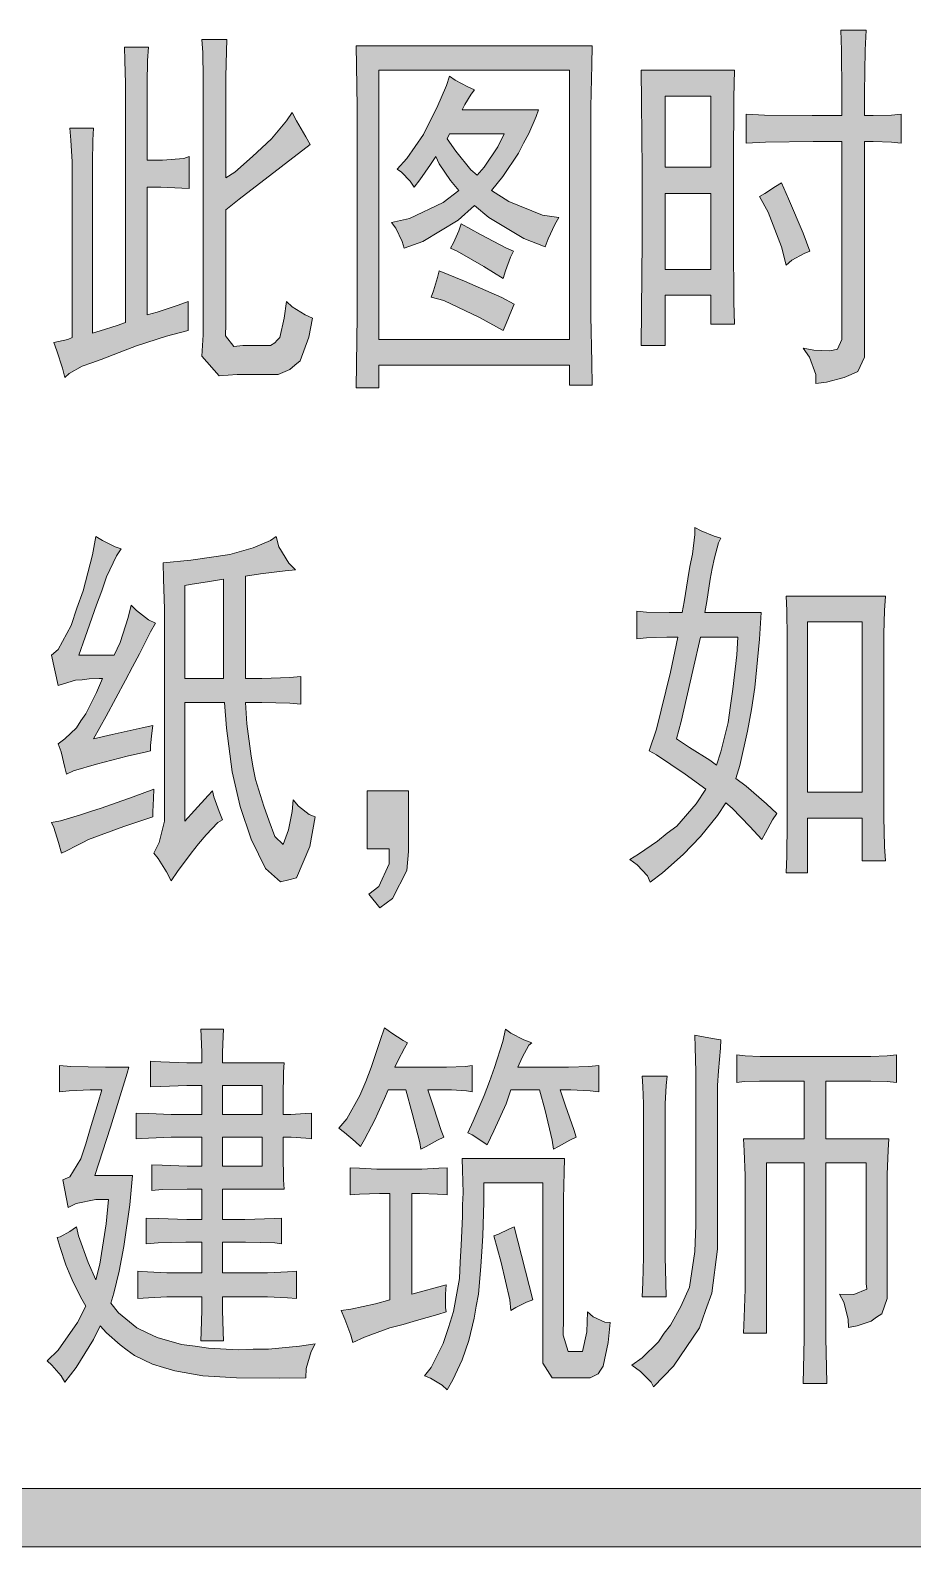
# Model space of a CAD drawing. Header units: millimetres. Extents: x 0 to 414, y 0 to 292.
# Drawn here: x 360.53 to 366.96, y 148.93 to 159.98 of the extents above; entities that cross this region are included whole.
import ezdxf

# ---------------------------------------------------------------- set-up
doc = ezdxf.new("R2010")
doc.units = ezdxf.units.MM

msp = doc.modelspace()

# ---------------------------------------------------------------- hatches: boundary and pattern name
h = msp.add_hatch(color=0)
h.dxf.hatch_style = 2
h.paths.add_polyline_path([(366.447917, 159.363833), (366.447917, 159.529639), (366.444389, 159.840083), (366.440861, 159.984722), (366.624306, 159.984722), (366.61725, 159.840083), (366.613722, 159.529639), (366.613722, 159.363833), (366.677222, 159.363833), (366.811278, 159.367361), (366.881833, 159.374417), (366.881833, 159.16275), (366.811278, 159.169806), (366.677222, 159.173333), (366.613722, 159.173333), (366.613722, 157.688139), (366.613722, 157.603472), (366.564333, 157.497639), (366.514944, 157.476472), (366.465556, 157.455306), (366.335028, 157.420028), (366.257417, 157.409444), (366.257417, 157.476472), (366.211556, 157.603472), (366.165694, 157.666972), (366.243306, 157.652861), (366.356194, 157.649333), (366.384417, 157.652861), (366.416167, 157.659917), (366.447917, 157.730472), (366.447917, 157.7975), (366.447917, 159.173333), (366.239778, 159.173333), (365.890528, 159.169806), (365.749417, 159.16275), (365.749417, 159.374417), (365.883472, 159.367361), (366.232722, 159.363833)])
h = msp.add_hatch(color=0)
h.dxf.hatch_style = 2
h.paths.add_polyline_path([(361.681889, 157.7975), (361.523139, 157.755167), (361.304417, 157.684611), (361.240917, 157.659917), (361.177417, 157.635222), (361.046889, 157.585833), (360.979861, 157.561139), (360.909306, 157.536444), (360.814056, 157.483528), (360.782306, 157.455306), (360.764667, 157.522333), (360.722333, 157.649333), (360.701167, 157.709306), (360.736444, 157.716361), (360.803472, 157.730472), (360.835222, 157.744583), (360.835222, 158.951083), (360.835222, 159.025167), (360.824639, 159.183917), (360.817583, 159.272111), (360.990444, 159.272111), (360.986917, 159.183917), (360.983389, 159.018111), (360.983389, 158.9405), (360.983389, 157.776333), (361.039833, 157.793972), (361.163306, 157.832778), (361.223278, 157.853944), (361.223278, 159.519056), (361.223278, 159.596667), (361.21975, 159.766), (361.216222, 159.86125), (361.392611, 159.86125), (361.385556, 159.766), (361.382028, 159.596667), (361.382028, 159.519056), (361.382028, 159.039278), (361.494917, 159.039278), (361.650139, 159.049861), (361.688944, 159.063972), (361.688944, 158.831139), (361.636028, 158.834667), (361.480806, 158.841722), (361.382028, 158.841722), (361.382028, 157.910389), (361.456111, 157.931556), (361.607806, 157.980944), (361.681889, 158.009167)])
h = msp.add_hatch(color=0)
h.dxf.hatch_style = 2
h.paths.add_polyline_path([(361.964111, 159.917694), (361.960583, 159.833028), (361.957056, 159.646056), (361.957056, 159.540222), (361.957056, 158.90875), (362.020556, 158.951083), (362.151083, 159.063972), (362.218111, 159.127472), (362.288667, 159.1945), (362.398028, 159.325028), (362.440361, 159.385), (362.472111, 159.325028), (362.539139, 159.208611), (362.570889, 159.152167), (362.359222, 158.989889), (362.052306, 158.753528), (361.957056, 158.675917), (361.957056, 157.843361), (361.953528, 157.758694), (362.0135, 157.681083), (362.080528, 157.688139), (362.263972, 157.688139), (362.281611, 157.688139), (362.313361, 157.705778), (362.331, 157.726944), (362.348639, 157.744583), (362.380389, 157.885694), (362.398028, 158.009167), (362.440361, 157.970361), (362.535611, 157.910389), (362.588528, 157.885694), (362.560306, 157.748111), (362.496806, 157.57525), (362.458, 157.5435), (362.422722, 157.51175), (362.338056, 157.476472), (362.288667, 157.476472), (362.038194, 157.476472), (361.907667, 157.465889), (361.780667, 157.610528), (361.79125, 157.76575), (361.79125, 159.540222), (361.79125, 159.635472), (361.787722, 159.822444), (361.780667, 159.917694)])
h = msp.add_hatch(color=0)
h.paths.add_polyline_path([(364.627583, 159.871833), (364.624056, 159.73425), (364.617, 159.427333), (364.617, 159.261528), (364.617, 158.076194), (364.617, 157.903333), (364.624056, 157.564667), (364.627583, 157.398861), (364.461778, 157.398861), (364.461778, 157.5435), (363.071833, 157.5435), (363.071833, 157.377694), (362.906028, 157.377694), (362.909556, 157.550556), (362.913083, 157.903333), (362.913083, 158.086778), (362.913083, 159.261528), (362.913083, 159.423806), (362.909556, 159.727194), (362.906028, 159.871833)])
h.paths.add_polyline_path([(364.461778, 157.730472), (364.461778, 159.695444), (363.071833, 159.695444), (363.071833, 157.730472)])
h = msp.add_hatch(color=0)
h.paths.add_polyline_path([(363.770333, 159.550806), (363.745639, 159.519056), (363.699778, 159.444972), (363.678611, 159.406167), (364.236, 159.406167), (364.218361, 159.356778), (364.165444, 159.233306), (364.126639, 159.16275), (364.091361, 159.088667), (363.974944, 158.919333), (363.893806, 158.817028), (364.020806, 158.735889), (364.264222, 158.637111), (364.384167, 158.619472), (364.355944, 158.570083), (364.306556, 158.46425), (364.285389, 158.407806), (364.130167, 158.467778), (363.872639, 158.619472), (363.770333, 158.707667), (363.650389, 158.601833), (363.392861, 158.446611), (363.255278, 158.397222), (363.241167, 158.446611), (363.195306, 158.541861), (363.163556, 158.584194), (363.294083, 158.612417), (363.541028, 158.728833), (363.653917, 158.817028), (363.593944, 158.891111), (363.512806, 159.011056), (363.488111, 159.063972), (363.449306, 159.007528), (363.371694, 158.894639), (363.329361, 158.841722), (363.301139, 158.884056), (363.237639, 158.951083), (363.205889, 158.97225), (363.276444, 159.049861), (363.396389, 159.22625), (363.445778, 159.325028), (363.495167, 159.420278), (363.565722, 159.582556), (363.586889, 159.649583), (363.629222, 159.621361), (363.720944, 159.571972)])
h.paths.add_polyline_path([(363.56925, 159.1945), (363.63275, 159.102778), (363.742111, 158.968722), (363.787972, 158.929917), (363.840889, 158.986361), (363.939667, 159.134528), (363.985528, 159.229778), (363.586889, 159.229778)])
h = msp.add_hatch(color=0)
h.paths.add_polyline_path([(365.66475, 159.695444), (365.661222, 159.494361), (365.657694, 159.011056), (365.657694, 158.728833), (365.657694, 158.446611), (365.661222, 158.002111), (365.66475, 157.843361), (365.491889, 157.843361), (365.491889, 158.055028), (365.160278, 158.055028), (365.160278, 157.688139), (364.983889, 157.688139), (364.987417, 157.942139), (364.990944, 158.453667), (364.990944, 158.707667), (364.990944, 158.968722), (364.987417, 159.462611), (364.983889, 159.695444)])
h.paths.add_polyline_path([(365.491889, 158.242), (365.491889, 158.795861), (365.160278, 158.795861), (365.160278, 158.242)])
h.paths.add_polyline_path([(365.491889, 158.986361), (365.491889, 159.504944), (365.160278, 159.504944), (365.160278, 158.986361)])
h = msp.add_hatch(color=0)
h.dxf.hatch_style = 2
h.paths.add_polyline_path([(366.006944, 158.873472), (366.059861, 158.757056), (366.165694, 158.506583), (366.215083, 158.376056), (366.17275, 158.358417), (366.084556, 158.309028), (366.042222, 158.27375), (366.006944, 158.407806), (365.911694, 158.658278), (365.848194, 158.774694), (365.887, 158.795861), (365.964611, 158.84525)])
h = msp.add_hatch(color=0)
h.dxf.hatch_style = 2
h.paths.add_polyline_path([(363.671556, 158.573611), (363.812667, 158.496), (364.003167, 158.397222), (364.052556, 158.376056), (364.031389, 158.330194), (363.996111, 158.231417), (363.978472, 158.174972), (363.837361, 158.263167), (363.643333, 158.376056), (363.593944, 158.397222), (363.615111, 158.436028), (363.653917, 158.524222)])
h = msp.add_hatch(color=0)
h.dxf.hatch_style = 2
h.paths.add_polyline_path([(363.512806, 158.231417), (363.69625, 158.157333), (363.967889, 158.037389), (364.059611, 157.988), (364.038444, 157.942139), (363.999639, 157.846889), (363.978472, 157.7975), (363.805611, 157.89275), (363.544556, 158.016222), (363.452833, 158.040917), (363.470472, 158.086778), (363.498694, 158.182028)])
h = msp.add_hatch(color=0)
h.dxf.hatch_style = 2
h.paths.add_polyline_path([(361.191528, 156.206472), (361.159778, 156.153556), (361.085694, 156.001861), (361.050417, 155.899556), (361.011611, 155.79725), (360.930472, 155.560889), (360.884611, 155.430361), (361.142139, 155.430361), (361.184472, 155.522083), (361.244444, 155.705528), (361.265611, 155.793722), (361.304417, 155.754917), (361.392611, 155.687889), (361.442, 155.663194), (361.406722, 155.599694), (361.325583, 155.440944), (361.276194, 155.345694), (361.223278, 155.246917), (361.082167, 154.985861), (360.990444, 154.820056), (361.128028, 154.851806), (361.34675, 154.901194), (361.424361, 154.918833), (361.417306, 154.862389), (361.406722, 154.770667), (361.406722, 154.731861), (361.3785, 154.724806), (361.237389, 154.693056), (361.1245, 154.664833), (361.011611, 154.636611), (360.845806, 154.587222), (360.792889, 154.562528), (360.782306, 154.611917), (360.754083, 154.724806), (360.732917, 154.784778), (360.782306, 154.820056), (360.866972, 154.901194), (360.898722, 154.950583), (360.934, 155.0035), (361.011611, 155.158722), (361.057472, 155.261028), (361.032778, 155.261028), (360.958694, 155.2575), (360.909306, 155.250444), (360.859917, 155.246917), (360.771722, 155.222222), (360.732917, 155.208111), (360.683528, 155.430361), (360.732917, 155.472694), (360.828167, 155.645556), (360.8705, 155.772556), (360.916361, 155.899556), (360.983389, 156.160611), (361.008083, 156.294667), (361.057472, 156.266444), (361.149194, 156.220583)])
h = msp.add_hatch(color=0)
h.paths.add_polyline_path([(361.932361, 154.230917), (361.897083, 154.20975), (361.812417, 154.121556), (361.755972, 154.054528), (361.703056, 153.9875), (361.604278, 153.853444), (361.558417, 153.786417), (361.523139, 153.849917), (361.463167, 153.948694), (361.431417, 153.9875), (361.470222, 154.065111), (361.509028, 154.220333), (361.509028, 154.297944), (361.509028, 155.663194), (361.509028, 155.7655), (361.501972, 155.98775), (361.498444, 156.104167), (361.699528, 156.121806), (361.985278, 156.164139), (362.069944, 156.188833), (362.154611, 156.213528), (362.281611, 156.266444), (362.323944, 156.294667), (362.341583, 156.220583), (362.415667, 156.100639), (362.465056, 156.05125), (362.387444, 156.044194), (362.207528, 156.023028), (362.098167, 156.005389), (362.098167, 155.261028), (362.218111, 155.261028), (362.422722, 155.268083), (362.503861, 155.275139), (362.503861, 155.074056), (362.422722, 155.081111), (362.218111, 155.084639), (362.098167, 155.084639), (362.10875, 154.929417), (362.1405, 154.693056), (362.154611, 154.608389), (362.17225, 154.523722), (362.232222, 154.329694), (362.271028, 154.220333), (362.313361, 154.107444), (362.373333, 154.051), (362.3945, 154.103917), (362.412139, 154.156833), (362.440361, 154.290889), (362.447417, 154.375556), (362.486222, 154.329694), (362.563833, 154.269722), (362.606167, 154.252083), (362.567361, 154.036889), (362.472111, 153.807583), (362.415667, 153.793472), (362.355694, 153.779361), (362.246333, 153.874611), (362.193417, 153.980444), (362.1405, 154.089806), (362.059361, 154.326167), (362.031139, 154.453167), (362.002917, 154.580167), (361.960583, 154.897667), (361.946472, 155.084639), (361.657194, 155.084639), (361.657194, 154.220333), (361.72775, 154.297944), (361.826528, 154.407306), (361.858278, 154.442583), (361.868861, 154.396722), (361.907667, 154.290889)])
h.paths.add_polyline_path([(361.657194, 155.261028), (361.939417, 155.261028), (361.939417, 155.984222), (361.837111, 155.966583), (361.696, 155.945417), (361.657194, 155.938361)])
h = msp.add_hatch(color=0)
h.paths.add_polyline_path([(365.565972, 156.284083), (365.548333, 156.248806), (365.520111, 156.139444), (365.502472, 156.061833), (365.488361, 155.984222), (365.463667, 155.821944), (365.449556, 155.740806), (365.858778, 155.740806), (365.848194, 155.546778), (365.812917, 155.194), (365.788222, 155.03525), (365.76, 154.8765), (365.703556, 154.626028), (365.675333, 154.530778), (365.749417, 154.474333), (365.897583, 154.347333), (365.975194, 154.276778), (365.943444, 154.230917), (365.890528, 154.135667), (365.865833, 154.086278), (365.777639, 154.181528), (365.647111, 154.315583), (365.60125, 154.354389), (365.541278, 154.262667), (365.417806, 154.107444), (365.354306, 154.043944), (365.290806, 153.976917), (365.139111, 153.842861), (365.050917, 153.775833), (365.02975, 153.821694), (364.955667, 153.902833), (364.90275, 153.941639), (364.96625, 153.980444), (365.103833, 154.075694), (365.174389, 154.132139), (365.244944, 154.185056), (365.386056, 154.347333), (365.456611, 154.453167), (365.304917, 154.562528), (365.096778, 154.703639), (365.043861, 154.731861), (365.096778, 154.890611), (365.199083, 155.306889), (365.252, 155.560889), (365.170861, 155.560889), (365.022694, 155.557361), (364.952139, 155.550306), (364.952139, 155.751389), (365.022694, 155.744333), (365.1885, 155.740806), (365.28375, 155.740806), (365.297861, 155.818417), (365.326083, 155.98775), (365.340194, 156.075944), (365.357833, 156.167667), (365.375472, 156.308778), (365.375472, 156.361694), (365.421333, 156.337), (365.516583, 156.298194)])
h.paths.add_polyline_path([(365.241417, 154.820056), (365.336667, 154.756556), (365.484833, 154.664833), (365.534222, 154.629556), (365.565972, 154.724806), (365.618889, 154.94), (365.636528, 155.063472), (365.654167, 155.183417), (365.682389, 155.433889), (365.689444, 155.560889), (365.417806, 155.560889), (365.361361, 155.317472), (365.276694, 154.947056)])
h = msp.add_hatch(color=0)
h.paths.add_polyline_path([(366.765417, 155.86075), (366.758361, 155.754917), (366.754833, 155.585583), (366.754833, 155.518556), (366.754833, 154.364972), (366.754833, 154.252083), (366.758361, 154.036889), (366.765417, 153.931056), (366.596083, 153.931056), (366.596083, 154.2415), (366.197444, 154.2415), (366.197444, 153.842861), (366.042222, 153.842861), (366.04575, 153.966333), (366.049278, 154.20975), (366.049278, 154.329694), (366.049278, 155.462111), (366.049278, 155.557361), (366.04575, 155.754917), (366.042222, 155.86075)])
h.paths.add_polyline_path([(366.596083, 154.432), (366.596083, 155.673778), (366.197444, 155.673778), (366.197444, 154.432)])
h = msp.add_hatch(color=0)
h.dxf.hatch_style = 2
h.paths.add_polyline_path([(360.683528, 154.20975), (360.750556, 154.223861), (360.895194, 154.266194), (360.969278, 154.290889), (361.046889, 154.315583), (361.279722, 154.396722), (361.431417, 154.453167), (361.427889, 154.386139), (361.424361, 154.287361), (361.424361, 154.252083), (361.212694, 154.181528), (360.955167, 154.086278), (360.912833, 154.065111), (360.8705, 154.043944), (360.792889, 154.005139), (360.757611, 153.9875), (360.736444, 154.065111), (360.701167, 154.174472)])
h = msp.add_hatch(color=0)
h.dxf.hatch_style = 2
h.paths.add_polyline_path([(362.987167, 154.442583), (363.287028, 154.442583), (363.287028, 153.998083), (363.276444, 153.8605), (363.170611, 153.655889), (363.078889, 153.588861), (362.99775, 153.687639), (363.071833, 153.744083), (363.145917, 153.909889), (363.145917, 154.01925), (362.987167, 154.01925)])
h = msp.add_hatch(color=0)
h.paths.add_polyline_path([(361.780667, 152.459972), (361.780667, 152.534056), (361.777139, 152.654), (361.773611, 152.703389), (361.939417, 152.703389), (361.935889, 152.654), (361.932361, 152.534056), (361.932361, 152.459972), (362.380389, 152.459972), (362.376861, 152.392944), (362.373333, 152.205972), (362.373333, 152.0825), (362.429778, 152.0825), (362.535611, 152.089556), (362.581472, 152.093083), (362.581472, 151.906111), (362.539139, 151.909639), (362.433306, 151.916694), (362.373333, 151.916694), (362.373333, 151.793222), (362.376861, 151.60625), (362.380389, 151.539222), (361.932361, 151.539222), (361.932361, 151.316972), (362.094639, 151.316972), (362.309833, 151.324028), (362.36275, 151.327556), (362.36275, 151.140583), (362.313361, 151.147639), (362.098167, 151.151167), (361.932361, 151.151167), (361.932361, 150.928917), (362.182833, 150.928917), (362.260444, 150.928917), (362.405083, 150.935972), (362.472111, 150.9395), (362.472111, 150.741944), (362.405083, 150.745472), (362.260444, 150.752528), (362.182833, 150.752528), (361.932361, 150.752528), (361.932361, 150.657278), (361.935889, 150.498528), (361.939417, 150.4315), (361.773611, 150.4315), (361.777139, 150.498528), (361.780667, 150.657278), (361.780667, 150.752528), (361.590167, 150.752528), (361.526667, 150.752528), (361.392611, 150.745472), (361.315, 150.741944), (361.315, 150.9395), (361.385556, 150.935972), (361.526667, 150.928917), (361.597222, 150.928917), (361.780667, 150.928917), (361.780667, 151.151167), (361.66425, 151.151167), (361.463167, 151.147639), (361.374972, 151.140583), (361.374972, 151.327556), (361.466694, 151.324028), (361.671306, 151.316972), (361.780667, 151.316972), (361.780667, 151.539222), (361.674833, 151.539222), (361.491389, 151.535694), (361.417306, 151.528639), (361.417306, 151.715611), (361.491389, 151.712083), (361.674833, 151.705028), (361.780667, 151.705028), (361.780667, 151.916694), (361.6325, 151.916694), (361.558417, 151.916694), (361.392611, 151.909639), (361.300889, 151.906111), (361.300889, 152.093083), (361.392611, 152.089556), (361.558417, 152.0825), (361.6325, 152.0825), (361.780667, 152.0825), (361.780667, 152.294167), (361.671306, 152.294167), (361.480806, 152.287111), (361.406722, 152.283583), (361.406722, 152.470556), (361.480806, 152.467028), (361.671306, 152.459972)])
h.paths.add_polyline_path([(362.221639, 151.705028), (362.221639, 151.916694), (361.932361, 151.916694), (361.932361, 151.705028)])
h.paths.add_polyline_path([(362.221639, 152.0825), (362.221639, 152.294167), (361.932361, 152.294167), (361.932361, 152.0825)])
h = msp.add_hatch(color=0)
h.dxf.hatch_style = 2
h.paths.add_polyline_path([(363.279972, 152.604611), (363.258806, 152.565806), (363.212944, 152.477611), (363.18825, 152.428222), (363.477528, 152.428222), (363.565722, 152.428222), (363.703306, 152.43175), (363.752694, 152.438806), (363.752694, 152.248306), (363.710361, 152.255361), (363.601, 152.262417), (363.526917, 152.262417), (363.428139, 152.262417), (363.470472, 152.138944), (363.526917, 151.966083), (363.544556, 151.916694), (363.498694, 151.895528), (363.417556, 151.849667), (363.37875, 151.8285), (363.371694, 151.877889), (363.31525, 152.093083), (363.269389, 152.262417), (363.138861, 152.262417), (363.114167, 152.198917), (363.064778, 152.093083), (363.043611, 152.043694), (363.018917, 151.997833), (362.966, 151.899056), (362.937778, 151.849667), (362.898972, 151.884944), (362.821361, 151.951972), (362.779028, 151.983722), (362.839, 152.05075), (362.93425, 152.220083), (362.976583, 152.322389), (363.015389, 152.424694), (363.082417, 152.62225), (363.114167, 152.713972), (363.167083, 152.675167), (363.248222, 152.62225)])
h = msp.add_hatch(color=0)
h.dxf.hatch_style = 2
h.paths.add_polyline_path([(363.862056, 151.86025), (363.82325, 151.888472), (363.752694, 151.934333), (363.720944, 151.948444), (363.75975, 152.033111), (363.840889, 152.220083), (363.879694, 152.322389), (363.914972, 152.424694), (363.974944, 152.615194), (363.996111, 152.703389), (364.034917, 152.675167), (364.130167, 152.625778), (364.186611, 152.604611), (364.165444, 152.586972), (364.116056, 152.498778), (364.084306, 152.428222), (364.384167, 152.428222), (364.454722, 152.428222), (364.602889, 152.43175), (364.676972, 152.438806), (364.676972, 152.248306), (364.613472, 152.255361), (364.472361, 152.262417), (364.39475, 152.262417), (364.433556, 152.146), (364.493528, 151.973139), (364.511167, 151.916694), (364.465306, 151.895528), (364.380639, 151.849667), (364.345361, 151.8285), (364.334778, 151.895528), (364.285389, 152.110722), (364.243056, 152.262417), (364.034917, 152.262417), (363.999639, 152.160111), (363.911444, 151.962556)])
h = msp.add_hatch(color=0)
h.dxf.hatch_style = 2
h.paths.add_polyline_path([(365.565972, 152.625778), (365.562444, 152.565806), (365.548333, 152.4), (365.541278, 152.294167), (365.541278, 151.295806), (365.541278, 151.101778), (365.498944, 150.78075), (365.453083, 150.65375), (365.41075, 150.52675), (365.22025, 150.248056), (365.075611, 150.096361), (365.057972, 150.131639), (364.980361, 150.20925), (364.916861, 150.255111), (364.990944, 150.308028), (365.110889, 150.424444), (365.153222, 150.487944), (365.199083, 150.547917), (365.273167, 150.681972), (365.304917, 150.752528), (365.336667, 150.823083), (365.375472, 151.084139), (365.382528, 151.274639), (365.382528, 152.30475), (365.382528, 152.392944), (365.379, 152.572861), (365.375472, 152.661056), (365.424861, 152.650472), (365.520111, 152.632833)])
h = msp.add_hatch(color=0)
h.dxf.hatch_style = 2
h.paths.add_polyline_path([(361.247972, 152.428222), (361.237389, 152.382361), (361.113917, 151.990778), (361.001028, 151.638), (361.276194, 151.638), (361.255028, 151.422806), (361.212694, 151.119417), (361.195056, 151.031222), (361.177417, 150.9395), (361.138611, 150.78075), (361.117444, 150.706667), (361.173889, 150.636111), (361.307944, 150.52675), (361.382028, 150.491472), (361.456111, 150.456194), (361.6325, 150.406806), (361.731278, 150.392694), (361.830056, 150.378583), (362.04525, 150.368), (362.154611, 150.371528), (362.2675, 150.371528), (362.493278, 150.392694), (362.606167, 150.410333), (362.577944, 150.353889), (362.542667, 150.230417), (362.539139, 150.163389), (362.348639, 150.159861), (362.034667, 150.163389), (361.911194, 150.170444), (361.787722, 150.1775), (361.583111, 150.212778), (361.501972, 150.237472), (361.420833, 150.262167), (361.290306, 150.325667), (361.237389, 150.364472), (361.184472, 150.403278), (361.085694, 150.491472), (361.039833, 150.540861), (360.990444, 150.442083), (360.863444, 150.237472), (360.782306, 150.131639), (360.754083, 150.1775), (360.687056, 150.255111), (360.651778, 150.286861), (360.732917, 150.364472), (360.874028, 150.565556), (360.934, 150.6855), (360.895194, 150.752528), (360.835222, 150.876), (360.814056, 150.928917), (360.789361, 150.985361), (360.747028, 151.112361), (360.725861, 151.186444), (360.747028, 151.189972), (360.817583, 151.228778), (360.866972, 151.264056), (360.881083, 151.197028), (360.951639, 151.003), (361.008083, 150.876), (361.036306, 150.992417), (361.082167, 151.285222), (361.099806, 151.461611), (361.008083, 151.461611), (360.863444, 151.433389), (360.807, 151.405167), (360.768194, 151.60625), (360.817583, 151.627417), (360.898722, 151.757944), (360.934, 151.867306), (360.96575, 151.976667), (361.025722, 152.170694), (361.050417, 152.262417), (360.96575, 152.262417), (360.814056, 152.255361), (360.7435, 152.248306), (360.7435, 152.438806), (360.824639, 152.43175), (361.078639, 152.428222)])
h = msp.add_hatch(color=0)
h.dxf.hatch_style = 2
h.paths.add_polyline_path([(366.606667, 152.505833), (366.659583, 152.505833), (366.779528, 152.509361), (366.846556, 152.516417), (366.846556, 152.315333), (366.779528, 152.322389), (366.659583, 152.325917), (366.606667, 152.325917), (366.3315, 152.325917), (366.3315, 151.906111), (366.790111, 151.906111), (366.786583, 151.821444), (366.779528, 151.645056), (366.779528, 151.549806), (366.779528, 150.830139), (366.779528, 150.741944), (366.740722, 150.629056), (366.701917, 150.604361), (366.663111, 150.576139), (366.560806, 150.540861), (366.497306, 150.530278), (366.493778, 150.59025), (366.462028, 150.713722), (366.430278, 150.773694), (366.536111, 150.770167), (366.631361, 150.808972), (366.624306, 150.851306), (366.624306, 151.729722), (366.3315, 151.729722), (366.3315, 150.540861), (366.3315, 150.452667), (366.335028, 150.241), (366.338556, 150.121056), (366.165694, 150.121056), (366.169222, 150.230417), (366.17275, 150.449139), (366.17275, 150.551444), (366.17275, 151.729722), (365.897583, 151.729722), (365.897583, 150.487944), (365.731778, 150.487944), (365.735306, 150.604361), (365.742361, 150.808972), (365.742361, 150.897167), (365.742361, 151.549806), (365.742361, 151.638), (365.735306, 151.817917), (365.731778, 151.906111), (366.17275, 151.906111), (366.17275, 152.325917), (365.908167, 152.325917), (365.848194, 152.325917), (365.735306, 152.322389), (365.682389, 152.315333), (365.682389, 152.516417), (365.742361, 152.509361), (365.851722, 152.505833), (365.908167, 152.505833)])
h = msp.add_hatch(color=0)
h.dxf.hatch_style = 2
h.paths.add_polyline_path([(365.174389, 152.361194), (365.167333, 152.294167), (365.160278, 152.160111), (365.160278, 152.093083), (365.160278, 151.13), (365.160278, 151.045333), (365.163806, 150.858361), (365.167333, 150.752528), (364.990944, 150.752528), (364.998, 150.858361), (365.001528, 151.041806), (365.001528, 151.119417), (365.001528, 152.107194), (365.001528, 152.160111), (364.998, 152.287111), (364.990944, 152.361194)])
h = msp.add_hatch(color=0)
h.dxf.hatch_style = 2
h.paths.add_polyline_path([(364.4265, 151.761472), (364.422972, 151.662694), (364.419444, 151.468667), (364.419444, 151.373417), (364.419444, 150.597306), (364.415917, 150.473833), (364.451194, 150.353889), (364.493528, 150.353889), (364.525278, 150.353889), (364.557028, 150.353889), (364.588778, 150.498528), (364.592306, 150.643167), (364.634639, 150.607889), (364.719306, 150.569083), (364.758111, 150.565556), (364.744, 150.420917), (364.708722, 150.248056), (364.687556, 150.219833), (364.669917, 150.191611), (364.613472, 150.163389), (364.578194, 150.163389), (364.401806, 150.163389), (364.334778, 150.163389), (364.26775, 150.269222), (364.26775, 150.375056), (364.26775, 151.585083), (363.837361, 151.585083), (363.837361, 151.443972), (363.830306, 151.197028), (363.82325, 151.084139), (363.816194, 150.974778), (363.798556, 150.773694), (363.780917, 150.6855), (363.766806, 150.597306), (363.728, 150.435028), (363.703306, 150.364472), (363.678611, 150.293917), (363.611583, 150.149278), (363.56925, 150.075194), (363.533972, 150.110472), (363.449306, 150.159861), (363.403444, 150.1775), (363.452833, 150.237472), (363.541028, 150.413861), (363.579833, 150.530278), (363.615111, 150.646694), (363.660972, 150.886583), (363.6645, 151.006528), (363.671556, 151.13), (363.682139, 151.338139), (363.682139, 151.422806), (363.685667, 151.511), (363.682139, 151.676806), (363.678611, 151.761472)])
h = msp.add_hatch(color=0)
h.dxf.hatch_style = 2
h.paths.add_polyline_path([(363.329361, 151.683861), (363.385806, 151.683861), (363.509278, 151.690917), (363.56925, 151.694444), (363.56925, 151.496889), (363.498694, 151.500417), (363.371694, 151.507472), (363.311722, 151.507472), (363.311722, 150.773694), (363.562194, 150.840722), (363.558667, 150.773694), (363.558667, 150.674917), (363.562194, 150.643167), (363.502222, 150.625528), (363.347, 150.579667), (363.248222, 150.551444), (363.152972, 150.52675), (362.966, 150.459722), (362.881333, 150.420917), (362.867222, 150.473833), (362.824889, 150.59025), (362.796667, 150.65375), (362.867222, 150.664333), (363.047139, 150.703139), (363.152972, 150.731361), (363.152972, 151.507472), (363.075361, 151.507472), (362.930722, 151.500417), (362.863694, 151.496889), (362.863694, 151.694444), (362.930722, 151.690917), (363.057722, 151.683861), (363.121222, 151.683861)])
h = msp.add_hatch(color=0)
h.dxf.hatch_style = 2
h.paths.add_polyline_path([(364.193667, 150.731361), (364.147806, 150.713722), (364.070194, 150.674917), (364.034917, 150.65375), (364.027861, 150.731361), (363.964361, 151.003), (363.911444, 151.197028), (363.943194, 151.211139), (364.020806, 151.246417), (364.059611, 151.264056)])
h = msp.add_hatch(color=0)
h.dxf.hatch_style = 2
h.paths.add_polyline_path([(354.957944, 148.932194), (354.957944, 149.355528), (404.237472, 149.355528), (404.237472, 148.932194)])

# ---------------------------------------------------------------- linework, layer by layer
at = {"color": 0, "lineweight": 0}
for points in [[(366.447917, 159.363833), (366.447917, 159.529639), (366.444389, 159.840083), (366.440861, 159.984722), (366.624306, 159.984722), (366.61725, 159.840083), (366.613722, 159.529639), (366.613722, 159.363833), (366.677222, 159.363833), (366.811278, 159.367361), (366.881833, 159.374417), (366.881833, 159.16275), (366.811278, 159.169806), (366.677222, 159.173333), (366.613722, 159.173333), (366.613722, 157.688139), (366.613722, 157.603472), (366.564333, 157.497639), (366.514944, 157.476472), (366.465556, 157.455306), (366.335028, 157.420028), (366.257417, 157.409444), (366.257417, 157.476472), (366.211556, 157.603472), (366.165694, 157.666972), (366.243306, 157.652861), (366.356194, 157.649333), (366.384417, 157.652861), (366.416167, 157.659917), (366.447917, 157.730472), (366.447917, 157.7975), (366.447917, 159.173333), (366.239778, 159.173333), (365.890528, 159.169806), (365.749417, 159.16275), (365.749417, 159.374417), (365.883472, 159.367361), (366.232722, 159.363833)], [(361.681889, 157.7975), (361.523139, 157.755167), (361.304417, 157.684611), (361.240917, 157.659917), (361.177417, 157.635222), (361.046889, 157.585833), (360.979861, 157.561139), (360.909306, 157.536444), (360.814056, 157.483528), (360.782306, 157.455306), (360.764667, 157.522333), (360.722333, 157.649333), (360.701167, 157.709306), (360.736444, 157.716361), (360.803472, 157.730472), (360.835222, 157.744583), (360.835222, 158.951083), (360.835222, 159.025167), (360.824639, 159.183917), (360.817583, 159.272111), (360.990444, 159.272111), (360.986917, 159.183917), (360.983389, 159.018111), (360.983389, 158.9405), (360.983389, 157.776333), (361.039833, 157.793972), (361.163306, 157.832778), (361.223278, 157.853944), (361.223278, 159.519056), (361.223278, 159.596667), (361.21975, 159.766), (361.216222, 159.86125), (361.392611, 159.86125), (361.385556, 159.766), (361.382028, 159.596667), (361.382028, 159.519056), (361.382028, 159.039278), (361.494917, 159.039278), (361.650139, 159.049861), (361.688944, 159.063972), (361.688944, 158.831139), (361.636028, 158.834667), (361.480806, 158.841722), (361.382028, 158.841722), (361.382028, 157.910389), (361.456111, 157.931556), (361.607806, 157.980944), (361.681889, 158.009167)], [(361.964111, 159.917694), (361.960583, 159.833028), (361.957056, 159.646056), (361.957056, 159.540222), (361.957056, 158.90875), (362.020556, 158.951083), (362.151083, 159.063972), (362.218111, 159.127472), (362.288667, 159.1945), (362.398028, 159.325028), (362.440361, 159.385), (362.472111, 159.325028), (362.539139, 159.208611), (362.570889, 159.152167), (362.359222, 158.989889), (362.052306, 158.753528), (361.957056, 158.675917), (361.957056, 157.843361), (361.953528, 157.758694), (362.0135, 157.681083), (362.080528, 157.688139), (362.263972, 157.688139), (362.281611, 157.688139), (362.313361, 157.705778), (362.331, 157.726944), (362.348639, 157.744583), (362.380389, 157.885694), (362.398028, 158.009167), (362.440361, 157.970361), (362.535611, 157.910389), (362.588528, 157.885694), (362.560306, 157.748111), (362.496806, 157.57525), (362.458, 157.5435), (362.422722, 157.51175), (362.338056, 157.476472), (362.288667, 157.476472), (362.038194, 157.476472), (361.907667, 157.465889), (361.780667, 157.610528), (361.79125, 157.76575), (361.79125, 159.540222), (361.79125, 159.635472), (361.787722, 159.822444), (361.780667, 159.917694)], [(364.627583, 159.871833), (364.624056, 159.73425), (364.617, 159.427333), (364.617, 159.261528), (364.617, 158.076194), (364.617, 157.903333), (364.624056, 157.564667), (364.627583, 157.398861), (364.461778, 157.398861), (364.461778, 157.5435), (363.071833, 157.5435), (363.071833, 157.377694), (362.906028, 157.377694), (362.909556, 157.550556), (362.913083, 157.903333), (362.913083, 158.086778), (362.913083, 159.261528), (362.913083, 159.423806), (362.909556, 159.727194), (362.906028, 159.871833)], [(364.461778, 157.730472), (364.461778, 159.695444), (363.071833, 159.695444), (363.071833, 157.730472)], [(363.770333, 159.550806), (363.745639, 159.519056), (363.699778, 159.444972), (363.678611, 159.406167), (364.236, 159.406167), (364.218361, 159.356778), (364.165444, 159.233306), (364.126639, 159.16275), (364.091361, 159.088667), (363.974944, 158.919333), (363.893806, 158.817028), (364.020806, 158.735889), (364.264222, 158.637111), (364.384167, 158.619472), (364.355944, 158.570083), (364.306556, 158.46425), (364.285389, 158.407806), (364.130167, 158.467778), (363.872639, 158.619472), (363.770333, 158.707667), (363.650389, 158.601833), (363.392861, 158.446611), (363.255278, 158.397222), (363.241167, 158.446611), (363.195306, 158.541861), (363.163556, 158.584194), (363.294083, 158.612417), (363.541028, 158.728833), (363.653917, 158.817028), (363.593944, 158.891111), (363.512806, 159.011056), (363.488111, 159.063972), (363.449306, 159.007528), (363.371694, 158.894639), (363.329361, 158.841722), (363.301139, 158.884056), (363.237639, 158.951083), (363.205889, 158.97225), (363.276444, 159.049861), (363.396389, 159.22625), (363.445778, 159.325028), (363.495167, 159.420278), (363.565722, 159.582556), (363.586889, 159.649583), (363.629222, 159.621361), (363.720944, 159.571972)], [(365.66475, 159.695444), (365.661222, 159.494361), (365.657694, 159.011056), (365.657694, 158.728833), (365.657694, 158.446611), (365.661222, 158.002111), (365.66475, 157.843361), (365.491889, 157.843361), (365.491889, 158.055028), (365.160278, 158.055028), (365.160278, 157.688139), (364.983889, 157.688139), (364.987417, 157.942139), (364.990944, 158.453667), (364.990944, 158.707667), (364.990944, 158.968722), (364.987417, 159.462611), (364.983889, 159.695444)], [(365.491889, 158.986361), (365.491889, 159.504944), (365.160278, 159.504944), (365.160278, 158.986361)], [(363.56925, 159.1945), (363.63275, 159.102778), (363.742111, 158.968722), (363.787972, 158.929917), (363.840889, 158.986361), (363.939667, 159.134528), (363.985528, 159.229778), (363.586889, 159.229778)], [(366.006944, 158.873472), (366.059861, 158.757056), (366.165694, 158.506583), (366.215083, 158.376056), (366.17275, 158.358417), (366.084556, 158.309028), (366.042222, 158.27375), (366.006944, 158.407806), (365.911694, 158.658278), (365.848194, 158.774694), (365.887, 158.795861), (365.964611, 158.84525)], [(365.491889, 158.242), (365.491889, 158.795861), (365.160278, 158.795861), (365.160278, 158.242)], [(363.671556, 158.573611), (363.812667, 158.496), (364.003167, 158.397222), (364.052556, 158.376056), (364.031389, 158.330194), (363.996111, 158.231417), (363.978472, 158.174972), (363.837361, 158.263167), (363.643333, 158.376056), (363.593944, 158.397222), (363.615111, 158.436028), (363.653917, 158.524222)], [(363.512806, 158.231417), (363.69625, 158.157333), (363.967889, 158.037389), (364.059611, 157.988), (364.038444, 157.942139), (363.999639, 157.846889), (363.978472, 157.7975), (363.805611, 157.89275), (363.544556, 158.016222), (363.452833, 158.040917), (363.470472, 158.086778), (363.498694, 158.182028)], [(361.191528, 156.206472), (361.159778, 156.153556), (361.085694, 156.001861), (361.050417, 155.899556), (361.011611, 155.79725), (360.930472, 155.560889), (360.884611, 155.430361), (361.142139, 155.430361), (361.184472, 155.522083), (361.244444, 155.705528), (361.265611, 155.793722), (361.304417, 155.754917), (361.392611, 155.687889), (361.442, 155.663194), (361.406722, 155.599694), (361.325583, 155.440944), (361.276194, 155.345694), (361.223278, 155.246917), (361.082167, 154.985861), (360.990444, 154.820056), (361.128028, 154.851806), (361.34675, 154.901194), (361.424361, 154.918833), (361.417306, 154.862389), (361.406722, 154.770667), (361.406722, 154.731861), (361.3785, 154.724806), (361.237389, 154.693056), (361.1245, 154.664833), (361.011611, 154.636611), (360.845806, 154.587222), (360.792889, 154.562528), (360.782306, 154.611917), (360.754083, 154.724806), (360.732917, 154.784778), (360.782306, 154.820056), (360.866972, 154.901194), (360.898722, 154.950583), (360.934, 155.0035), (361.011611, 155.158722), (361.057472, 155.261028), (361.032778, 155.261028), (360.958694, 155.2575), (360.909306, 155.250444), (360.859917, 155.246917), (360.771722, 155.222222), (360.732917, 155.208111), (360.683528, 155.430361), (360.732917, 155.472694), (360.828167, 155.645556), (360.8705, 155.772556), (360.916361, 155.899556), (360.983389, 156.160611), (361.008083, 156.294667), (361.057472, 156.266444), (361.149194, 156.220583)], [(361.932361, 154.230917), (361.897083, 154.20975), (361.812417, 154.121556), (361.755972, 154.054528), (361.703056, 153.9875), (361.604278, 153.853444), (361.558417, 153.786417), (361.523139, 153.849917), (361.463167, 153.948694), (361.431417, 153.9875), (361.470222, 154.065111), (361.509028, 154.220333), (361.509028, 154.297944), (361.509028, 155.663194), (361.509028, 155.7655), (361.501972, 155.98775), (361.498444, 156.104167), (361.699528, 156.121806), (361.985278, 156.164139), (362.069944, 156.188833), (362.154611, 156.213528), (362.281611, 156.266444), (362.323944, 156.294667), (362.341583, 156.220583), (362.415667, 156.100639), (362.465056, 156.05125), (362.387444, 156.044194), (362.207528, 156.023028), (362.098167, 156.005389), (362.098167, 155.261028), (362.218111, 155.261028), (362.422722, 155.268083), (362.503861, 155.275139), (362.503861, 155.074056), (362.422722, 155.081111), (362.218111, 155.084639), (362.098167, 155.084639), (362.10875, 154.929417), (362.1405, 154.693056), (362.154611, 154.608389), (362.17225, 154.523722), (362.232222, 154.329694), (362.271028, 154.220333), (362.313361, 154.107444), (362.373333, 154.051), (362.3945, 154.103917), (362.412139, 154.156833), (362.440361, 154.290889), (362.447417, 154.375556), (362.486222, 154.329694), (362.563833, 154.269722), (362.606167, 154.252083), (362.567361, 154.036889), (362.472111, 153.807583), (362.415667, 153.793472), (362.355694, 153.779361), (362.246333, 153.874611), (362.193417, 153.980444), (362.1405, 154.089806), (362.059361, 154.326167), (362.031139, 154.453167), (362.002917, 154.580167), (361.960583, 154.897667), (361.946472, 155.084639), (361.657194, 155.084639), (361.657194, 154.220333), (361.72775, 154.297944), (361.826528, 154.407306), (361.858278, 154.442583), (361.868861, 154.396722), (361.907667, 154.290889)], [(365.565972, 156.284083), (365.548333, 156.248806), (365.520111, 156.139444), (365.502472, 156.061833), (365.488361, 155.984222), (365.463667, 155.821944), (365.449556, 155.740806), (365.858778, 155.740806), (365.848194, 155.546778), (365.812917, 155.194), (365.788222, 155.03525), (365.76, 154.8765), (365.703556, 154.626028), (365.675333, 154.530778), (365.749417, 154.474333), (365.897583, 154.347333), (365.975194, 154.276778), (365.943444, 154.230917), (365.890528, 154.135667), (365.865833, 154.086278), (365.777639, 154.181528), (365.647111, 154.315583), (365.60125, 154.354389), (365.541278, 154.262667), (365.417806, 154.107444), (365.354306, 154.043944), (365.290806, 153.976917), (365.139111, 153.842861), (365.050917, 153.775833), (365.02975, 153.821694), (364.955667, 153.902833), (364.90275, 153.941639), (364.96625, 153.980444), (365.103833, 154.075694), (365.174389, 154.132139), (365.244944, 154.185056), (365.386056, 154.347333), (365.456611, 154.453167), (365.304917, 154.562528), (365.096778, 154.703639), (365.043861, 154.731861), (365.096778, 154.890611), (365.199083, 155.306889), (365.252, 155.560889), (365.170861, 155.560889), (365.022694, 155.557361), (364.952139, 155.550306), (364.952139, 155.751389), (365.022694, 155.744333), (365.1885, 155.740806), (365.28375, 155.740806), (365.297861, 155.818417), (365.326083, 155.98775), (365.340194, 156.075944), (365.357833, 156.167667), (365.375472, 156.308778), (365.375472, 156.361694), (365.421333, 156.337), (365.516583, 156.298194)], [(361.657194, 155.261028), (361.939417, 155.261028), (361.939417, 155.984222), (361.837111, 155.966583), (361.696, 155.945417), (361.657194, 155.938361)], [(366.765417, 155.86075), (366.758361, 155.754917), (366.754833, 155.585583), (366.754833, 155.518556), (366.754833, 154.364972), (366.754833, 154.252083), (366.758361, 154.036889), (366.765417, 153.931056), (366.596083, 153.931056), (366.596083, 154.2415), (366.197444, 154.2415), (366.197444, 153.842861), (366.042222, 153.842861), (366.04575, 153.966333), (366.049278, 154.20975), (366.049278, 154.329694), (366.049278, 155.462111), (366.049278, 155.557361), (366.04575, 155.754917), (366.042222, 155.86075)], [(366.596083, 154.432), (366.596083, 155.673778), (366.197444, 155.673778), (366.197444, 154.432)], [(365.241417, 154.820056), (365.336667, 154.756556), (365.484833, 154.664833), (365.534222, 154.629556), (365.565972, 154.724806), (365.618889, 154.94), (365.636528, 155.063472), (365.654167, 155.183417), (365.682389, 155.433889), (365.689444, 155.560889), (365.417806, 155.560889), (365.361361, 155.317472), (365.276694, 154.947056)], [(360.683528, 154.20975), (360.750556, 154.223861), (360.895194, 154.266194), (360.969278, 154.290889), (361.046889, 154.315583), (361.279722, 154.396722), (361.431417, 154.453167), (361.427889, 154.386139), (361.424361, 154.287361), (361.424361, 154.252083), (361.212694, 154.181528), (360.955167, 154.086278), (360.912833, 154.065111), (360.8705, 154.043944), (360.792889, 154.005139), (360.757611, 153.9875), (360.736444, 154.065111), (360.701167, 154.174472)], [(362.987167, 154.442583), (363.287028, 154.442583), (363.287028, 153.998083), (363.276444, 153.8605), (363.170611, 153.655889), (363.078889, 153.588861), (362.99775, 153.687639), (363.071833, 153.744083), (363.145917, 153.909889), (363.145917, 154.01925), (362.987167, 154.01925)], [(361.780667, 152.459972), (361.780667, 152.534056), (361.777139, 152.654), (361.773611, 152.703389), (361.939417, 152.703389), (361.935889, 152.654), (361.932361, 152.534056), (361.932361, 152.459972), (362.380389, 152.459972), (362.376861, 152.392944), (362.373333, 152.205972), (362.373333, 152.0825), (362.429778, 152.0825), (362.535611, 152.089556), (362.581472, 152.093083), (362.581472, 151.906111), (362.539139, 151.909639), (362.433306, 151.916694), (362.373333, 151.916694), (362.373333, 151.793222), (362.376861, 151.60625), (362.380389, 151.539222), (361.932361, 151.539222), (361.932361, 151.316972), (362.094639, 151.316972), (362.309833, 151.324028), (362.36275, 151.327556), (362.36275, 151.140583), (362.313361, 151.147639), (362.098167, 151.151167), (361.932361, 151.151167), (361.932361, 150.928917), (362.182833, 150.928917), (362.260444, 150.928917), (362.405083, 150.935972), (362.472111, 150.9395), (362.472111, 150.741944), (362.405083, 150.745472), (362.260444, 150.752528), (362.182833, 150.752528), (361.932361, 150.752528), (361.932361, 150.657278), (361.935889, 150.498528), (361.939417, 150.4315), (361.773611, 150.4315), (361.777139, 150.498528), (361.780667, 150.657278), (361.780667, 150.752528), (361.590167, 150.752528), (361.526667, 150.752528), (361.392611, 150.745472), (361.315, 150.741944), (361.315, 150.9395), (361.385556, 150.935972), (361.526667, 150.928917), (361.597222, 150.928917), (361.780667, 150.928917), (361.780667, 151.151167), (361.66425, 151.151167), (361.463167, 151.147639), (361.374972, 151.140583), (361.374972, 151.327556), (361.466694, 151.324028), (361.671306, 151.316972), (361.780667, 151.316972), (361.780667, 151.539222), (361.674833, 151.539222), (361.491389, 151.535694), (361.417306, 151.528639), (361.417306, 151.715611), (361.491389, 151.712083), (361.674833, 151.705028), (361.780667, 151.705028), (361.780667, 151.916694), (361.6325, 151.916694), (361.558417, 151.916694), (361.392611, 151.909639), (361.300889, 151.906111), (361.300889, 152.093083), (361.392611, 152.089556), (361.558417, 152.0825), (361.6325, 152.0825), (361.780667, 152.0825), (361.780667, 152.294167), (361.671306, 152.294167), (361.480806, 152.287111), (361.406722, 152.283583), (361.406722, 152.470556), (361.480806, 152.467028), (361.671306, 152.459972)], [(363.279972, 152.604611), (363.258806, 152.565806), (363.212944, 152.477611), (363.18825, 152.428222), (363.477528, 152.428222), (363.565722, 152.428222), (363.703306, 152.43175), (363.752694, 152.438806), (363.752694, 152.248306), (363.710361, 152.255361), (363.601, 152.262417), (363.526917, 152.262417), (363.428139, 152.262417), (363.470472, 152.138944), (363.526917, 151.966083), (363.544556, 151.916694), (363.498694, 151.895528), (363.417556, 151.849667), (363.37875, 151.8285), (363.371694, 151.877889), (363.31525, 152.093083), (363.269389, 152.262417), (363.138861, 152.262417), (363.114167, 152.198917), (363.064778, 152.093083), (363.043611, 152.043694), (363.018917, 151.997833), (362.966, 151.899056), (362.937778, 151.849667), (362.898972, 151.884944), (362.821361, 151.951972), (362.779028, 151.983722), (362.839, 152.05075), (362.93425, 152.220083), (362.976583, 152.322389), (363.015389, 152.424694), (363.082417, 152.62225), (363.114167, 152.713972), (363.167083, 152.675167), (363.248222, 152.62225)], [(363.862056, 151.86025), (363.82325, 151.888472), (363.752694, 151.934333), (363.720944, 151.948444), (363.75975, 152.033111), (363.840889, 152.220083), (363.879694, 152.322389), (363.914972, 152.424694), (363.974944, 152.615194), (363.996111, 152.703389), (364.034917, 152.675167), (364.130167, 152.625778), (364.186611, 152.604611), (364.165444, 152.586972), (364.116056, 152.498778), (364.084306, 152.428222), (364.384167, 152.428222), (364.454722, 152.428222), (364.602889, 152.43175), (364.676972, 152.438806), (364.676972, 152.248306), (364.613472, 152.255361), (364.472361, 152.262417), (364.39475, 152.262417), (364.433556, 152.146), (364.493528, 151.973139), (364.511167, 151.916694), (364.465306, 151.895528), (364.380639, 151.849667), (364.345361, 151.8285), (364.334778, 151.895528), (364.285389, 152.110722), (364.243056, 152.262417), (364.034917, 152.262417), (363.999639, 152.160111), (363.911444, 151.962556)], [(365.565972, 152.625778), (365.562444, 152.565806), (365.548333, 152.4), (365.541278, 152.294167), (365.541278, 151.295806), (365.541278, 151.101778), (365.498944, 150.78075), (365.453083, 150.65375), (365.41075, 150.52675), (365.22025, 150.248056), (365.075611, 150.096361), (365.057972, 150.131639), (364.980361, 150.20925), (364.916861, 150.255111), (364.990944, 150.308028), (365.110889, 150.424444), (365.153222, 150.487944), (365.199083, 150.547917), (365.273167, 150.681972), (365.304917, 150.752528), (365.336667, 150.823083), (365.375472, 151.084139), (365.382528, 151.274639), (365.382528, 152.30475), (365.382528, 152.392944), (365.379, 152.572861), (365.375472, 152.661056), (365.424861, 152.650472), (365.520111, 152.632833)], [(361.247972, 152.428222), (361.237389, 152.382361), (361.113917, 151.990778), (361.001028, 151.638), (361.276194, 151.638), (361.255028, 151.422806), (361.212694, 151.119417), (361.195056, 151.031222), (361.177417, 150.9395), (361.138611, 150.78075), (361.117444, 150.706667), (361.173889, 150.636111), (361.307944, 150.52675), (361.382028, 150.491472), (361.456111, 150.456194), (361.6325, 150.406806), (361.731278, 150.392694), (361.830056, 150.378583), (362.04525, 150.368), (362.154611, 150.371528), (362.2675, 150.371528), (362.493278, 150.392694), (362.606167, 150.410333), (362.577944, 150.353889), (362.542667, 150.230417), (362.539139, 150.163389), (362.348639, 150.159861), (362.034667, 150.163389), (361.911194, 150.170444), (361.787722, 150.1775), (361.583111, 150.212778), (361.501972, 150.237472), (361.420833, 150.262167), (361.290306, 150.325667), (361.237389, 150.364472), (361.184472, 150.403278), (361.085694, 150.491472), (361.039833, 150.540861), (360.990444, 150.442083), (360.863444, 150.237472), (360.782306, 150.131639), (360.754083, 150.1775), (360.687056, 150.255111), (360.651778, 150.286861), (360.732917, 150.364472), (360.874028, 150.565556), (360.934, 150.6855), (360.895194, 150.752528), (360.835222, 150.876), (360.814056, 150.928917), (360.789361, 150.985361), (360.747028, 151.112361), (360.725861, 151.186444), (360.747028, 151.189972), (360.817583, 151.228778), (360.866972, 151.264056), (360.881083, 151.197028), (360.951639, 151.003), (361.008083, 150.876), (361.036306, 150.992417), (361.082167, 151.285222), (361.099806, 151.461611), (361.008083, 151.461611), (360.863444, 151.433389), (360.807, 151.405167), (360.768194, 151.60625), (360.817583, 151.627417), (360.898722, 151.757944), (360.934, 151.867306), (360.96575, 151.976667), (361.025722, 152.170694), (361.050417, 152.262417), (360.96575, 152.262417), (360.814056, 152.255361), (360.7435, 152.248306), (360.7435, 152.438806), (360.824639, 152.43175), (361.078639, 152.428222)], [(366.606667, 152.505833), (366.659583, 152.505833), (366.779528, 152.509361), (366.846556, 152.516417), (366.846556, 152.315333), (366.779528, 152.322389), (366.659583, 152.325917), (366.606667, 152.325917), (366.3315, 152.325917), (366.3315, 151.906111), (366.790111, 151.906111), (366.786583, 151.821444), (366.779528, 151.645056), (366.779528, 151.549806), (366.779528, 150.830139), (366.779528, 150.741944), (366.740722, 150.629056), (366.701917, 150.604361), (366.663111, 150.576139), (366.560806, 150.540861), (366.497306, 150.530278), (366.493778, 150.59025), (366.462028, 150.713722), (366.430278, 150.773694), (366.536111, 150.770167), (366.631361, 150.808972), (366.624306, 150.851306), (366.624306, 151.729722), (366.3315, 151.729722), (366.3315, 150.540861), (366.3315, 150.452667), (366.335028, 150.241), (366.338556, 150.121056), (366.165694, 150.121056), (366.169222, 150.230417), (366.17275, 150.449139), (366.17275, 150.551444), (366.17275, 151.729722), (365.897583, 151.729722), (365.897583, 150.487944), (365.731778, 150.487944), (365.735306, 150.604361), (365.742361, 150.808972), (365.742361, 150.897167), (365.742361, 151.549806), (365.742361, 151.638), (365.735306, 151.817917), (365.731778, 151.906111), (366.17275, 151.906111), (366.17275, 152.325917), (365.908167, 152.325917), (365.848194, 152.325917), (365.735306, 152.322389), (365.682389, 152.315333), (365.682389, 152.516417), (365.742361, 152.509361), (365.851722, 152.505833), (365.908167, 152.505833)], [(365.174389, 152.361194), (365.167333, 152.294167), (365.160278, 152.160111), (365.160278, 152.093083), (365.160278, 151.13), (365.160278, 151.045333), (365.163806, 150.858361), (365.167333, 150.752528), (364.990944, 150.752528), (364.998, 150.858361), (365.001528, 151.041806), (365.001528, 151.119417), (365.001528, 152.107194), (365.001528, 152.160111), (364.998, 152.287111), (364.990944, 152.361194)], [(362.221639, 152.0825), (362.221639, 152.294167), (361.932361, 152.294167), (361.932361, 152.0825)], [(362.221639, 151.705028), (362.221639, 151.916694), (361.932361, 151.916694), (361.932361, 151.705028)], [(364.4265, 151.761472), (364.422972, 151.662694), (364.419444, 151.468667), (364.419444, 151.373417), (364.419444, 150.597306), (364.415917, 150.473833), (364.451194, 150.353889), (364.493528, 150.353889), (364.525278, 150.353889), (364.557028, 150.353889), (364.588778, 150.498528), (364.592306, 150.643167), (364.634639, 150.607889), (364.719306, 150.569083), (364.758111, 150.565556), (364.744, 150.420917), (364.708722, 150.248056), (364.687556, 150.219833), (364.669917, 150.191611), (364.613472, 150.163389), (364.578194, 150.163389), (364.401806, 150.163389), (364.334778, 150.163389), (364.26775, 150.269222), (364.26775, 150.375056), (364.26775, 151.585083), (363.837361, 151.585083), (363.837361, 151.443972), (363.830306, 151.197028), (363.82325, 151.084139), (363.816194, 150.974778), (363.798556, 150.773694), (363.780917, 150.6855), (363.766806, 150.597306), (363.728, 150.435028), (363.703306, 150.364472), (363.678611, 150.293917), (363.611583, 150.149278), (363.56925, 150.075194), (363.533972, 150.110472), (363.449306, 150.159861), (363.403444, 150.1775), (363.452833, 150.237472), (363.541028, 150.413861), (363.579833, 150.530278), (363.615111, 150.646694), (363.660972, 150.886583), (363.6645, 151.006528), (363.671556, 151.13), (363.682139, 151.338139), (363.682139, 151.422806), (363.685667, 151.511), (363.682139, 151.676806), (363.678611, 151.761472)], [(363.329361, 151.683861), (363.385806, 151.683861), (363.509278, 151.690917), (363.56925, 151.694444), (363.56925, 151.496889), (363.498694, 151.500417), (363.371694, 151.507472), (363.311722, 151.507472), (363.311722, 150.773694), (363.562194, 150.840722), (363.558667, 150.773694), (363.558667, 150.674917), (363.562194, 150.643167), (363.502222, 150.625528), (363.347, 150.579667), (363.248222, 150.551444), (363.152972, 150.52675), (362.966, 150.459722), (362.881333, 150.420917), (362.867222, 150.473833), (362.824889, 150.59025), (362.796667, 150.65375), (362.867222, 150.664333), (363.047139, 150.703139), (363.152972, 150.731361), (363.152972, 151.507472), (363.075361, 151.507472), (362.930722, 151.500417), (362.863694, 151.496889), (362.863694, 151.694444), (362.930722, 151.690917), (363.057722, 151.683861), (363.121222, 151.683861)], [(364.193667, 150.731361), (364.147806, 150.713722), (364.070194, 150.674917), (364.034917, 150.65375), (364.027861, 150.731361), (363.964361, 151.003), (363.911444, 151.197028), (363.943194, 151.211139), (364.020806, 151.246417), (364.059611, 151.264056)], [(354.957944, 148.932194), (354.957944, 149.355528), (404.237472, 149.355528), (404.237472, 148.932194)]]:
    msp.add_lwpolyline(points, close=True, dxfattribs=at)

doc.saveas('drawing.dxf')
